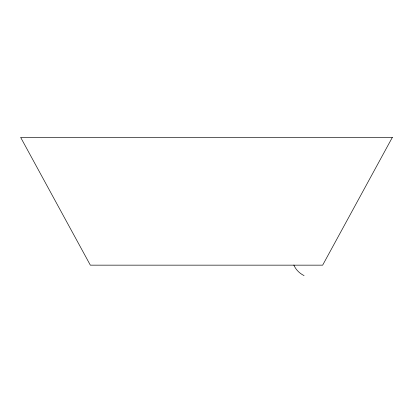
<?xml version="1.0" encoding="UTF-8"?>
<svg xmlns="http://www.w3.org/2000/svg" width="413" height="413" viewBox="0 0 413 413"><rect width="100%" height="100%" fill="white"/><g stroke="black" fill="none" stroke-linecap="round" stroke-linejoin="round"><path stroke-width="0.62" d="M304.071 275.616A23.231 20.123 0 0 1 293.855 265.069M392.35 137.384L322.656 265.156L90.344 265.156L20.65 137.384L392.35 137.384"/></g></svg>
